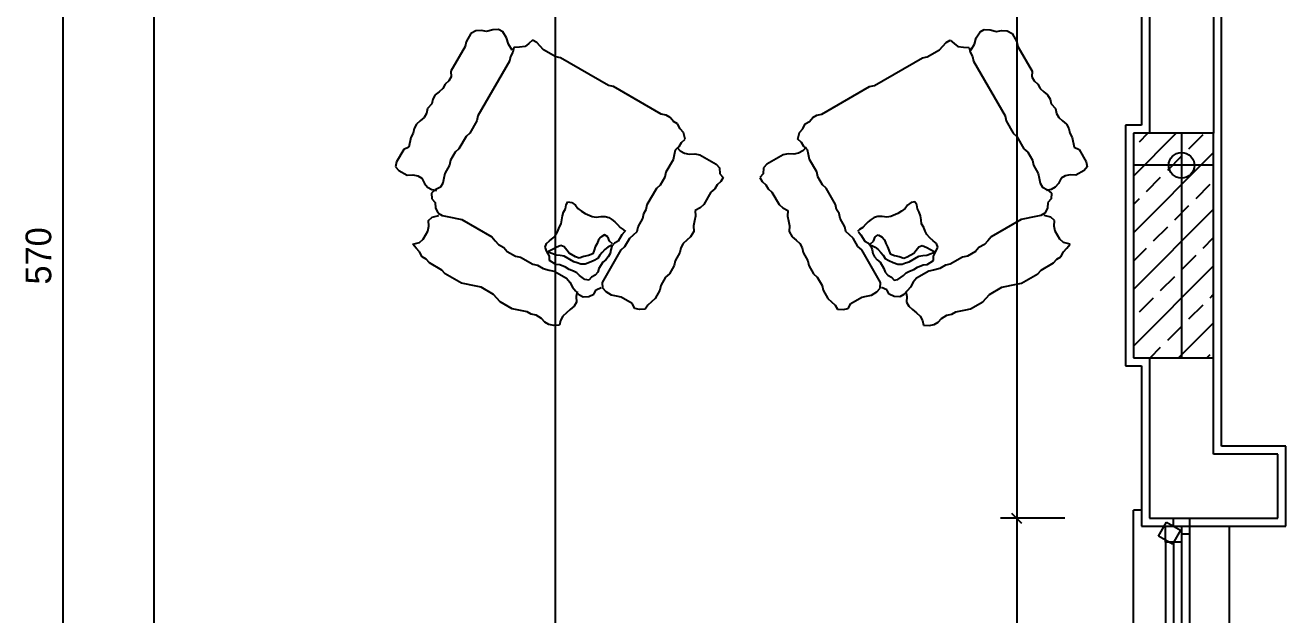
# Model space of a CAD drawing. Extents: x 182769.15 to 182771.38, y 101811.72 to 101812.21.
# Drawn here: x 182769.3536 to 182769.4322, y 101811.9538 to 101811.9906 of the extents above; entities that cross this region are included whole.
import ezdxf

# ---------------------------------------------------------------- set-up
doc = ezdxf.new("R2010")
doc.units = 0
doc.header["$MEASUREMENT"] = 0
doc.linetypes.add('DASHDOTX2', pattern=[50.8, 25.4, -12.7, 0, -12.7])
doc.linetypes.add('DUZ', pattern=[500, 500])
doc.layers.get('0').update_dxf_attribs({"color": 1, "linetype": 'DUZ'})
for name, color, linetype in [('aks merkezleri', 1, 'Continuous'), ('DENIZLIK', 25, 'Continuous'), ('DUVAR', 7, 'Continuous'), ('iç yatay', 3, 'Continuous'), ('kesit çizgisi', 7, 'DASHDOTX2'), ('KOLON', 3, 'Continuous'), ('PENCERE', 3, 'Continuous'), ('SIVA', 1, 'Continuous'), ('TARAMA', 15, 'Continuous'), ('tefriş', 21, 'Continuous')]:
    doc.layers.add(name, color=color, linetype=linetype)
doc.styles.add('İÇ ÖLÇÜ', font='stylu.ttf', dxfattribs={"height": 8})

msp = doc.modelspace()

# ---------------------------------------------------------------- linework, layer by layer
at = {"color": 0, "linetype": 'ByBlock'}
for p, q in [((182769.415739, 101811.959524), (182769.415139, 101811.960124)), ((182769.415139, 101811.960124), (182769.415739, 101811.959524))]:
    msp.add_line(p, q, dxfattribs=at)
at = {"layer": 'aks merkezleri'}
for p, q in [((182769.425718, 101811.983824), (182769.425718, 101811.969824)), ((182769.427718, 101811.981824), (182769.422718, 101811.981824))]:
    msp.add_line(p, q, dxfattribs=at)
msp.add_circle((182769.425718, 101811.981824), 0.0008, dxfattribs=at)
at = {"layer": 'DENIZLIK'}
for p, q in [((182769.422718, 101811.927324), (182769.422718, 101811.960324)), ((182769.423218, 101811.960324), (182769.422718, 101811.960324)), ((182769.428718, 101811.928324), (182769.428718, 101811.959324))]:
    msp.add_line(p, q, dxfattribs=at)
at = {"layer": 'DUVAR', "ltscale": 50}
for p, q in [((182769.427718, 101812.035824), (182769.427718, 101811.983824)), ((182769.423718, 101812.031824), (182769.423718, 101811.983824)), ((182769.423718, 101811.969824), (182769.423718, 101811.959824)), ((182769.427718, 101811.963824), (182769.427718, 101811.969824)), ((182769.431718, 101811.963824), (182769.427718, 101811.963824)), ((182769.431718, 101811.959824), (182769.431718, 101811.963824)), ((182769.427718, 101811.959824), (182769.431718, 101811.959824))]:
    msp.add_line(p, q, dxfattribs=at)
at = {"layer": 'DUVAR'}
msp.add_line((182769.423718, 101811.959824), (182769.427718, 101811.959824), dxfattribs=at)
at = {"layer": 'iç yatay'}
for p, q in [((182769.355963, 101812.034224), (182769.355963, 101811.919424)), ((182769.386672, 101812.034224), (182769.386672, 101811.857442)), ((182769.415439, 101812.032224), (182769.415439, 101811.959424)), ((182769.415439, 101811.960224), (182769.415439, 101811.927412)), ((182769.418439, 101811.959824), (182769.414439, 101811.959824)), ((182769.418439, 101811.959824), (182769.414439, 101811.959824))]:
    msp.add_line(p, q, dxfattribs=at)
at = {"layer": 'kesit çizgisi'}
msp.add_line((182769.36163, 101812.157269), (182769.36163, 101811.828159), dxfattribs=at)
at = {"layer": 'KOLON'}
for p, q in [((182769.427718, 101811.983824), (182769.422718, 101811.983824)), ((182769.422718, 101811.983824), (182769.422718, 101811.969824)), ((182769.427718, 101811.969824), (182769.427718, 101811.983824)), ((182769.422718, 101811.969824), (182769.427718, 101811.969824))]:
    msp.add_line(p, q, dxfattribs=at)
at = {"layer": 'PENCERE'}
for p, q in [((182769.424285, 101811.958708), (182769.424785, 101811.959574)), ((182769.424718, 101811.958324), (182769.424718, 101811.959324)), ((182769.424718, 101811.959324), (182769.425718, 101811.959324)), ((182769.424785, 101811.959574), (182769.425651, 101811.959074)), ((182769.425651, 101811.959074), (182769.425151, 101811.958208)), ((182769.425218, 101811.959324), (182769.425218, 101811.959824)), ((182769.425218, 101811.959824), (182769.426218, 101811.959824)), ((182769.425718, 101811.959324), (182769.425718, 101811.958324)), ((182769.426218, 101811.959824), (182769.426218, 101811.958824)), ((182769.425151, 101811.958208), (182769.424285, 101811.958708)), ((182769.425718, 101811.958324), (182769.424718, 101811.958324)), ((182769.425218, 101811.958324), (182769.425218, 101811.949324)), ((182769.426218, 101811.958824), (182769.425718, 101811.958824))]:
    msp.add_line(p, q, dxfattribs=at)
at = {"layer": 'PENCERE', "color": 1}
for p, q in [((182769.424718, 101811.958324), (182769.424718, 101811.949324)), ((182769.425718, 101811.958324), (182769.425718, 101811.949324))]:
    msp.add_line(p, q, dxfattribs=at)
at = {"layer": 'PENCERE', "color": 8}
msp.add_line((182769.426218, 101811.958824), (182769.426218, 101811.948824), dxfattribs=at)
at = {"layer": 'SIVA'}
for p, q in [((182769.428218, 101811.964324), (182769.428218, 101812.036324)), ((182769.423218, 101812.031324), (182769.423218, 101811.984324)), ((182769.423218, 101811.984324), (182769.422218, 101811.984324)), ((182769.422218, 101811.984324), (182769.422218, 101811.969324)), ((182769.422218, 101811.969324), (182769.423218, 101811.969324)), ((182769.423218, 101811.969324), (182769.423218, 101811.959324)), ((182769.432218, 101811.964324), (182769.428218, 101811.964324)), ((182769.432218, 101811.959324), (182769.432218, 101811.964324)), ((182769.423218, 101811.959324), (182769.432218, 101811.959324))]:
    msp.add_line(p, q, dxfattribs=at)
at = {"layer": 'TARAMA'}
for p, q in [((182769.422718, 101811.981155), (182769.425386, 101811.983824)), ((182769.423088, 101811.983294), (182769.423618, 101811.983824)), ((182769.426182, 101811.982852), (182769.427065, 101811.983735)), ((182769.422718, 101811.97762), (182769.427718, 101811.98262)), ((182769.424856, 101811.981526), (182769.42574, 101811.98241)), ((182769.42353, 101811.9802), (182769.424414, 101811.981084)), ((182769.426623, 101811.979758), (182769.427507, 101811.980642)), ((182769.422718, 101811.979388), (182769.423088, 101811.979758)), ((182769.422718, 101811.974084), (182769.427718, 101811.979084)), ((182769.425298, 101811.978432), (182769.426182, 101811.979316)), ((182769.423972, 101811.977106), (182769.424856, 101811.97799)), ((182769.427065, 101811.976664), (182769.427718, 101811.977317)), ((182769.422718, 101811.975852), (182769.42353, 101811.976664)), ((182769.42574, 101811.975339), (182769.426623, 101811.976222)), ((182769.422718, 101811.970549), (182769.427718, 101811.975549)), ((182769.424414, 101811.974013), (182769.425298, 101811.974897)), ((182769.423088, 101811.972687), (182769.423972, 101811.973571)), ((182769.427507, 101811.973571), (182769.427718, 101811.973781)), ((182769.426182, 101811.972245), (182769.427065, 101811.973129)), ((182769.424856, 101811.970919), (182769.42574, 101811.971803)), ((182769.425528, 101811.969824), (182769.427718, 101811.972013)), ((182769.42376, 101811.969824), (182769.424414, 101811.970477)), ((182769.427296, 101811.969824), (182769.427507, 101811.970035))]:
    msp.add_line(p, q, dxfattribs=at)
at = {"layer": 'tefriş'}
for p, q in [((182769.381401, 101811.990043), (182769.381106, 101811.989532)), ((182769.381719, 101811.990201), (182769.381401, 101811.990043)), ((182769.382073, 101811.990223), (182769.381719, 101811.990201)), ((182769.382378, 101811.990161), (182769.382073, 101811.990223)), ((182769.382782, 101811.990269), (182769.382378, 101811.990161)), ((182769.383136, 101811.990292), (182769.382782, 101811.990269)), ((182769.383392, 101811.990144), (182769.383136, 101811.990292)), ((182769.383634, 101811.989776), (182769.383392, 101811.990144)), ((182769.383743, 101811.989373), (182769.383634, 101811.989776)), ((182769.412814, 101811.989373), (182769.412922, 101811.989776)), ((182769.412922, 101811.989776), (182769.413165, 101811.990144)), ((182769.413165, 101811.990144), (182769.413421, 101811.990292)), ((182769.413421, 101811.990292), (182769.413775, 101811.990269)), ((182769.413775, 101811.990269), (182769.414178, 101811.990161)), ((182769.414178, 101811.990161), (182769.414483, 101811.990223)), ((182769.414483, 101811.990223), (182769.414837, 101811.990201)), ((182769.414837, 101811.990201), (182769.415155, 101811.990043)), ((182769.415155, 101811.990043), (182769.415451, 101811.989532)), ((182769.381044, 101811.989227), (182769.380158, 101811.987694)), ((182769.381106, 101811.989532), (182769.381044, 101811.989227)), ((182769.383985, 101811.989006), (182769.383743, 101811.989373)), ((182769.384084, 101811.989176), (182769.384021, 101811.988871)), ((182769.384438, 101811.989199), (182769.384084, 101811.989176)), ((182769.384792, 101811.989222), (182769.384438, 101811.989199)), ((182769.385025, 101811.989428), (182769.384792, 101811.989222)), ((182769.385258, 101811.989635), (182769.385025, 101811.989428)), ((182769.385514, 101811.989487), (182769.385258, 101811.989635)), ((182769.38572, 101811.989254), (182769.385514, 101811.989487)), ((182769.385927, 101811.989021), (182769.38572, 101811.989254)), ((182769.386694, 101811.988578), (182769.385927, 101811.989021)), ((182769.409862, 101811.988578), (182769.41063, 101811.989021)), ((182769.41063, 101811.989021), (182769.410836, 101811.989254)), ((182769.410836, 101811.989254), (182769.411043, 101811.989487)), ((182769.411043, 101811.989487), (182769.411299, 101811.989635)), ((182769.411299, 101811.989635), (182769.411532, 101811.989428)), ((182769.411532, 101811.989428), (182769.411764, 101811.989222)), ((182769.411764, 101811.989222), (182769.412119, 101811.989199)), ((182769.412119, 101811.989199), (182769.412473, 101811.989176)), ((182769.412473, 101811.989176), (182769.412535, 101811.988871)), ((182769.412571, 101811.989006), (182769.412814, 101811.989373)), ((182769.415451, 101811.989532), (182769.415513, 101811.989227)), ((182769.415513, 101811.989227), (182769.416398, 101811.987694)), ((182769.383811, 101811.988311), (182769.381844, 101811.984903)), ((182769.383874, 101811.988616), (182769.383811, 101811.988311)), ((182769.384021, 101811.988871), (182769.383874, 101811.988616)), ((182769.386999, 101811.988516), (182769.386694, 101811.988578)), ((182769.389984, 101811.986793), (182769.386999, 101811.988516)), ((182769.406573, 101811.986793), (182769.409557, 101811.988516)), ((182769.409557, 101811.988516), (182769.409862, 101811.988578)), ((182769.412535, 101811.988871), (182769.412683, 101811.988616)), ((182769.412683, 101811.988616), (182769.412745, 101811.988311)), ((182769.412745, 101811.988311), (182769.414713, 101811.984903)), ((182769.380158, 101811.987694), (182769.380181, 101811.987339)), ((182769.416398, 101811.987694), (182769.416375, 101811.987339)), ((182769.379653, 101811.986622), (182769.37942, 101811.986415)), ((182769.379801, 101811.986877), (182769.379653, 101811.986622)), ((182769.380033, 101811.987084), (182769.379801, 101811.986877)), ((182769.380181, 101811.987339), (182769.380033, 101811.987084)), ((182769.390289, 101811.98673), (182769.389984, 101811.986793)), ((182769.393273, 101811.985007), (182769.390289, 101811.98673)), ((182769.403284, 101811.985007), (182769.406268, 101811.98673)), ((182769.406268, 101811.98673), (182769.406573, 101811.986793)), ((182769.416375, 101811.987339), (182769.416523, 101811.987084)), ((182769.416523, 101811.987084), (182769.416756, 101811.986877)), ((182769.416756, 101811.986877), (182769.416904, 101811.986622)), ((182769.416904, 101811.986622), (182769.417136, 101811.986415)), ((182769.37904, 101811.985953), (182769.378977, 101811.985649)), ((182769.379187, 101811.986209), (182769.37904, 101811.985953)), ((182769.37942, 101811.986415), (182769.379187, 101811.986209)), ((182769.417136, 101811.986415), (182769.417369, 101811.986209)), ((182769.417369, 101811.986209), (182769.417517, 101811.985953)), ((182769.417517, 101811.985953), (182769.417579, 101811.985649)), ((182769.378633, 101811.985052), (182769.378485, 101811.984796)), ((182769.378695, 101811.985357), (182769.378633, 101811.985052)), ((182769.378977, 101811.985649), (182769.378695, 101811.985357)), ((182769.393578, 101811.984945), (182769.393273, 101811.985007)), ((182769.402979, 101811.984945), (182769.403284, 101811.985007)), ((182769.417579, 101811.985649), (182769.417861, 101811.985357)), ((182769.417861, 101811.985357), (182769.417924, 101811.985052)), ((182769.417924, 101811.985052), (182769.418071, 101811.984796)), ((182769.37802, 101811.984384), (182769.377872, 101811.984128)), ((182769.378253, 101811.98459), (182769.37802, 101811.984384)), ((182769.378485, 101811.984796), (182769.378253, 101811.98459)), ((182769.381781, 101811.984598), (182769.381339, 101811.983831)), ((182769.381844, 101811.984903), (182769.381781, 101811.984598)), ((182769.393834, 101811.984797), (182769.393578, 101811.984945)), ((182769.39404, 101811.984564), (182769.393834, 101811.984797)), ((182769.394296, 101811.984416), (182769.39404, 101811.984564)), ((182769.394453, 101811.984098), (182769.394296, 101811.984416)), ((182769.402103, 101811.984098), (182769.40226, 101811.984416)), ((182769.40226, 101811.984416), (182769.402516, 101811.984564)), ((182769.402516, 101811.984564), (182769.402723, 101811.984797)), ((182769.402723, 101811.984797), (182769.402979, 101811.984945)), ((182769.414713, 101811.984903), (182769.414775, 101811.984598)), ((182769.414775, 101811.984598), (182769.415218, 101811.983831)), ((182769.418071, 101811.984796), (182769.418304, 101811.98459)), ((182769.418304, 101811.98459), (182769.418537, 101811.984384)), ((182769.418537, 101811.984384), (182769.418684, 101811.984128)), ((182769.377662, 101811.983568), (182769.377538, 101811.982958)), ((182769.37781, 101811.983823), (182769.377662, 101811.983568)), ((182769.377872, 101811.984128), (182769.37781, 101811.983823)), ((182769.381106, 101811.983624), (182769.380663, 101811.982858)), ((182769.381339, 101811.983831), (182769.381106, 101811.983624)), ((182769.39466, 101811.983865), (182769.394453, 101811.984098)), ((182769.394535, 101811.983256), (182769.394768, 101811.983462)), ((182769.394768, 101811.983462), (182769.39466, 101811.983865)), ((182769.401788, 101811.983462), (182769.401896, 101811.983865)), ((182769.402021, 101811.983256), (182769.401788, 101811.983462)), ((182769.401896, 101811.983865), (182769.402103, 101811.984098)), ((182769.415218, 101811.983831), (182769.415451, 101811.983624)), ((182769.415451, 101811.983624), (182769.415894, 101811.982858)), ((182769.418684, 101811.984128), (182769.418747, 101811.983823)), ((182769.418747, 101811.983823), (182769.418894, 101811.983568)), ((182769.418894, 101811.983568), (182769.419019, 101811.982958)), ((182769.377219, 101811.982801), (182769.376777, 101811.982034)), ((182769.377538, 101811.982958), (182769.377219, 101811.982801)), ((182769.38043, 101811.982651), (182769.380135, 101811.98214)), ((182769.380663, 101811.982858), (182769.38043, 101811.982651)), ((182769.394093, 101811.982489), (182769.394155, 101811.982794)), ((182769.394155, 101811.982794), (182769.394388, 101811.983)), ((182769.394253, 101811.982964), (182769.39446, 101811.982731)), ((182769.394388, 101811.983), (182769.394535, 101811.983256)), ((182769.39446, 101811.982731), (182769.394716, 101811.982583)), ((182769.402097, 101811.982731), (182769.401841, 101811.982583)), ((182769.402169, 101811.983), (182769.402021, 101811.983256)), ((182769.402303, 101811.982964), (182769.402097, 101811.982731)), ((182769.402402, 101811.982794), (182769.402169, 101811.983)), ((182769.402464, 101811.982489), (182769.402402, 101811.982794)), ((182769.415894, 101811.982858), (182769.416126, 101811.982651)), ((182769.416126, 101811.982651), (182769.416422, 101811.98214)), ((182769.419019, 101811.982958), (182769.419337, 101811.982801)), ((182769.419337, 101811.982801), (182769.41978, 101811.982034)), ((182769.376777, 101811.982034), (182769.376714, 101811.981729)), ((182769.380135, 101811.98214), (182769.380073, 101811.981835)), ((182769.393588, 101811.981417), (182769.39403, 101811.982184)), ((182769.39403, 101811.982184), (182769.394093, 101811.982489)), ((182769.394716, 101811.982583), (182769.395021, 101811.982521)), ((182769.395021, 101811.982521), (182769.395375, 101811.982544)), ((182769.395375, 101811.982544), (182769.39568, 101811.982481)), ((182769.39568, 101811.982481), (182769.396703, 101811.98189)), ((182769.396703, 101811.98189), (182769.39691, 101811.981658)), ((182769.399853, 101811.98189), (182769.399647, 101811.981658)), ((182769.400877, 101811.982481), (182769.399853, 101811.98189)), ((182769.401182, 101811.982544), (182769.400877, 101811.982481)), ((182769.401536, 101811.982521), (182769.401182, 101811.982544)), ((182769.401841, 101811.982583), (182769.401536, 101811.982521)), ((182769.402526, 101811.982184), (182769.402464, 101811.982489)), ((182769.402969, 101811.981417), (182769.402526, 101811.982184)), ((182769.416422, 101811.98214), (182769.416484, 101811.981835)), ((182769.41978, 101811.982034), (182769.419842, 101811.981729)), ((182769.376714, 101811.981729), (182769.376921, 101811.981496)), ((182769.376921, 101811.981496), (182769.377433, 101811.981201)), ((182769.377433, 101811.981201), (182769.377787, 101811.981223)), ((182769.377787, 101811.981223), (182769.378092, 101811.981161)), ((182769.378092, 101811.981161), (182769.378348, 101811.981013)), ((182769.379777, 101811.981324), (182769.379715, 101811.981019)), ((182769.380073, 101811.981835), (182769.379777, 101811.981324)), ((182769.39323, 101811.980601), (182769.393525, 101811.981112)), ((182769.393525, 101811.981112), (182769.393588, 101811.981417)), ((182769.39691, 101811.981658), (182769.396933, 101811.981303)), ((182769.396933, 101811.981303), (182769.397139, 101811.981071)), ((182769.397139, 101811.981071), (182769.396992, 101811.980815)), ((182769.399624, 101811.981303), (182769.399417, 101811.981071)), ((182769.399417, 101811.981071), (182769.399565, 101811.980815)), ((182769.399647, 101811.981658), (182769.399624, 101811.981303)), ((182769.403031, 101811.981112), (182769.402969, 101811.981417)), ((182769.403326, 101811.980601), (182769.403031, 101811.981112)), ((182769.416484, 101811.981835), (182769.416779, 101811.981324)), ((182769.416779, 101811.981324), (182769.416841, 101811.981019)), ((182769.418465, 101811.981161), (182769.418209, 101811.981013)), ((182769.41877, 101811.981223), (182769.418465, 101811.981161)), ((182769.419124, 101811.981201), (182769.41877, 101811.981223)), ((182769.419636, 101811.981496), (182769.419124, 101811.981201)), ((182769.419842, 101811.981729), (182769.419636, 101811.981496)), ((182769.378348, 101811.981013), (182769.378505, 101811.980695)), ((182769.378505, 101811.980695), (182769.378712, 101811.980462)), ((182769.378712, 101811.980462), (182769.378967, 101811.980314)), ((182769.379187, 101811.980301), (182769.378954, 101811.980095)), ((182769.378967, 101811.980314), (182769.379272, 101811.980252)), ((182769.379505, 101811.980458), (182769.379187, 101811.980301)), ((182769.379653, 101811.980714), (182769.379505, 101811.980458)), ((182769.379715, 101811.981019), (182769.379653, 101811.980714)), ((182769.392407, 101811.979372), (182769.392997, 101811.980394)), ((182769.392997, 101811.980394), (182769.39323, 101811.980601)), ((182769.396611, 101811.980353), (182769.396378, 101811.980146)), ((182769.396759, 101811.980609), (182769.396611, 101811.980353)), ((182769.396992, 101811.980815), (182769.396759, 101811.980609)), ((182769.399565, 101811.980815), (182769.399798, 101811.980609)), ((182769.399798, 101811.980609), (182769.399945, 101811.980353)), ((182769.399945, 101811.980353), (182769.400178, 101811.980146)), ((182769.403559, 101811.980394), (182769.403326, 101811.980601)), ((182769.40415, 101811.979372), (182769.403559, 101811.980394)), ((182769.416841, 101811.981019), (182769.416904, 101811.980714)), ((182769.416904, 101811.980714), (182769.417051, 101811.980458)), ((182769.417051, 101811.980458), (182769.417369, 101811.980301)), ((182769.417589, 101811.980314), (182769.417284, 101811.980252)), ((182769.417369, 101811.980301), (182769.417602, 101811.980095)), ((182769.417845, 101811.980462), (182769.417589, 101811.980314)), ((182769.418052, 101811.980695), (182769.417845, 101811.980462)), ((182769.418209, 101811.981013), (182769.418052, 101811.980695)), ((182769.378954, 101811.980095), (182769.378977, 101811.979741)), ((182769.378977, 101811.979741), (182769.379184, 101811.979508)), ((182769.379184, 101811.979508), (182769.379207, 101811.979154)), ((182769.396378, 101811.980146), (182769.395936, 101811.97938)), ((182769.400178, 101811.980146), (182769.400621, 101811.97938)), ((182769.417373, 101811.979508), (182769.41735, 101811.979154)), ((182769.417579, 101811.979741), (182769.417373, 101811.979508)), ((182769.417602, 101811.980095), (182769.417579, 101811.979741)), ((182769.379207, 101811.979154), (182769.379364, 101811.978836)), ((182769.379364, 101811.978836), (182769.37962, 101811.978688)), ((182769.392135, 101811.978507), (182769.392197, 101811.978811)), ((182769.392197, 101811.978811), (182769.392345, 101811.979067)), ((182769.392345, 101811.979067), (182769.392407, 101811.979372)), ((182769.395703, 101811.979173), (182769.395385, 101811.979016)), ((182769.395385, 101811.979016), (182769.395408, 101811.978662)), ((182769.395936, 101811.97938), (182769.395703, 101811.979173)), ((182769.400621, 101811.97938), (182769.400854, 101811.979173)), ((182769.400854, 101811.979173), (182769.401172, 101811.979016)), ((182769.401172, 101811.979016), (182769.401149, 101811.978662)), ((182769.404212, 101811.979067), (182769.40415, 101811.979372)), ((182769.40436, 101811.978811), (182769.404212, 101811.979067)), ((182769.404422, 101811.978507), (182769.40436, 101811.978811)), ((182769.417192, 101811.978836), (182769.416937, 101811.978688)), ((182769.41735, 101811.979154), (182769.417192, 101811.978836)), ((182769.378725, 101811.977728), (182769.378787, 101811.978033)), ((182769.378764, 101811.978387), (182769.378997, 101811.978593)), ((182769.378787, 101811.978033), (182769.378764, 101811.978387)), ((182769.378997, 101811.978593), (182769.3794, 101811.978701)), ((182769.37962, 101811.978688), (182769.379925, 101811.978626)), ((182769.379925, 101811.978626), (182769.38023, 101811.978563)), ((182769.38023, 101811.978563), (182769.380535, 101811.978501)), ((182769.380535, 101811.978501), (182769.38084, 101811.978438)), ((182769.38084, 101811.978438), (182769.382716, 101811.977355)), ((182769.391777, 101811.97769), (182769.391839, 101811.977995)), ((182769.391839, 101811.977995), (182769.392135, 101811.978507)), ((182769.395345, 101811.978357), (182769.395283, 101811.978052)), ((182769.395283, 101811.978052), (182769.395306, 101811.977698)), ((182769.395408, 101811.978662), (182769.395345, 101811.978357)), ((182769.401149, 101811.978662), (182769.401211, 101811.978357)), ((182769.401211, 101811.978357), (182769.401274, 101811.978052)), ((182769.401274, 101811.978052), (182769.401251, 101811.977698)), ((182769.404717, 101811.977995), (182769.404422, 101811.978507)), ((182769.404779, 101811.97769), (182769.404717, 101811.977995)), ((182769.415717, 101811.978438), (182769.413841, 101811.977355)), ((182769.416022, 101811.978501), (182769.415717, 101811.978438)), ((182769.416327, 101811.978563), (182769.416022, 101811.978501)), ((182769.416632, 101811.978626), (182769.416327, 101811.978563)), ((182769.416937, 101811.978688), (182769.416632, 101811.978626)), ((182769.41756, 101811.978593), (182769.417156, 101811.978701)), ((182769.417793, 101811.978387), (182769.41756, 101811.978593)), ((182769.41777, 101811.978033), (182769.417793, 101811.978387)), ((182769.417832, 101811.977728), (182769.41777, 101811.978033)), ((182769.378197, 101811.97701), (182769.378429, 101811.977217)), ((182769.378429, 101811.977217), (182769.378725, 101811.977728)), ((182769.382716, 101811.977355), (182769.382922, 101811.977122)), ((182769.391016, 101811.976766), (182769.391311, 101811.977278)), ((182769.391311, 101811.977278), (182769.391544, 101811.977484)), ((182769.391544, 101811.977484), (182769.391777, 101811.97769)), ((182769.394876, 101811.977151), (182769.394643, 101811.976945)), ((182769.395109, 101811.977357), (182769.394876, 101811.977151)), ((182769.395306, 101811.977698), (182769.395109, 101811.977357)), ((182769.401251, 101811.977698), (182769.401447, 101811.977357)), ((182769.401447, 101811.977357), (182769.40168, 101811.977151)), ((182769.40168, 101811.977151), (182769.401913, 101811.976945)), ((182769.405012, 101811.977484), (182769.404779, 101811.97769)), ((182769.405245, 101811.977278), (182769.405012, 101811.977484)), ((182769.40554, 101811.976766), (182769.405245, 101811.977278)), ((182769.413841, 101811.977355), (182769.413634, 101811.977122)), ((182769.418127, 101811.977217), (182769.417832, 101811.977728)), ((182769.41836, 101811.97701), (182769.418127, 101811.977217)), ((182769.377793, 101811.976902), (182769.378197, 101811.97701)), ((182769.378, 101811.976669), (182769.377793, 101811.976902)), ((182769.378206, 101811.976437), (182769.378, 101811.976669)), ((182769.378364, 101811.976118), (182769.378206, 101811.976437)), ((182769.382922, 101811.977122), (182769.383129, 101811.976889)), ((182769.383129, 101811.976889), (182769.38347, 101811.976692)), ((182769.38347, 101811.976692), (182769.383677, 101811.976459)), ((182769.383677, 101811.976459), (182769.384188, 101811.976164)), ((182769.389603, 101811.974515), (182769.390783, 101811.97656)), ((182769.390783, 101811.97656), (182769.391016, 101811.976766)), ((182769.394434, 101811.976384), (182769.394138, 101811.975873)), ((182769.394496, 101811.976689), (182769.394434, 101811.976384)), ((182769.394643, 101811.976945), (182769.394496, 101811.976689)), ((182769.401913, 101811.976945), (182769.402061, 101811.976689)), ((182769.402061, 101811.976689), (182769.402123, 101811.976384)), ((182769.402123, 101811.976384), (182769.402418, 101811.975873)), ((182769.405773, 101811.97656), (182769.40554, 101811.976766)), ((182769.406954, 101811.974515), (182769.405773, 101811.97656)), ((182769.41288, 101811.976459), (182769.412368, 101811.976164)), ((182769.413086, 101811.976692), (182769.41288, 101811.976459)), ((182769.413428, 101811.976889), (182769.413086, 101811.976692)), ((182769.413634, 101811.977122), (182769.413428, 101811.976889)), ((182769.418193, 101811.976118), (182769.41835, 101811.976437)), ((182769.41835, 101811.976437), (182769.418557, 101811.976669)), ((182769.418763, 101811.976902), (182769.41836, 101811.97701)), ((182769.418557, 101811.976669), (182769.418763, 101811.976902)), ((182769.37862, 101811.975971), (182769.378364, 101811.976118)), ((182769.378826, 101811.975738), (182769.37862, 101811.975971)), ((182769.379594, 101811.975295), (182769.378826, 101811.975738)), ((182769.384188, 101811.976164), (182769.384493, 101811.976102)), ((182769.384493, 101811.976102), (182769.385261, 101811.975659)), ((182769.385261, 101811.975659), (182769.385566, 101811.975596)), ((182769.385566, 101811.975596), (182769.385907, 101811.975399)), ((182769.394076, 101811.975568), (182769.393781, 101811.975057)), ((182769.394138, 101811.975873), (182769.394076, 101811.975568)), ((182769.402418, 101811.975873), (182769.40248, 101811.975568)), ((182769.40248, 101811.975568), (182769.402776, 101811.975057)), ((182769.410991, 101811.975596), (182769.41065, 101811.975399)), ((182769.411296, 101811.975659), (182769.410991, 101811.975596)), ((182769.412063, 101811.976102), (182769.411296, 101811.975659)), ((182769.412368, 101811.976164), (182769.412063, 101811.976102)), ((182769.416963, 101811.975295), (182769.41773, 101811.975738)), ((182769.41773, 101811.975738), (182769.417937, 101811.975971)), ((182769.417937, 101811.975971), (182769.418193, 101811.976118)), ((182769.3798, 101811.975062), (182769.379594, 101811.975295)), ((182769.380823, 101811.974471), (182769.3798, 101811.975062)), ((182769.385907, 101811.975399), (182769.386297, 101811.975287)), ((182769.386297, 101811.975287), (182769.386602, 101811.975225)), ((182769.386602, 101811.975225), (182769.387369, 101811.974782)), ((182769.387369, 101811.974782), (182769.387576, 101811.974549)), ((182769.393548, 101811.97485), (182769.393253, 101811.974339)), ((182769.393781, 101811.975057), (182769.393548, 101811.97485)), ((182769.402776, 101811.975057), (182769.403008, 101811.97485)), ((182769.403008, 101811.97485), (182769.403304, 101811.974339)), ((182769.409187, 101811.974782), (182769.408981, 101811.974549)), ((182769.409955, 101811.975225), (182769.409187, 101811.974782)), ((182769.41026, 101811.975287), (182769.409955, 101811.975225)), ((182769.41065, 101811.975399), (182769.41026, 101811.975287)), ((182769.415733, 101811.974471), (182769.416756, 101811.975062)), ((182769.416756, 101811.975062), (182769.416963, 101811.975295)), ((182769.381128, 101811.974409), (182769.380823, 101811.974471)), ((182769.381433, 101811.974346), (182769.381128, 101811.974409)), ((182769.381738, 101811.974284), (182769.381433, 101811.974346)), ((182769.382043, 101811.974221), (182769.381738, 101811.974284)), ((182769.382811, 101811.973778), (182769.382043, 101811.974221)), ((182769.387576, 101811.974549), (182769.387733, 101811.974231)), ((182769.387733, 101811.974231), (182769.38794, 101811.973998)), ((182769.38794, 101811.973998), (182769.388147, 101811.973765)), ((182769.389075, 101811.973797), (182769.389222, 101811.974053)), ((182769.389222, 101811.974053), (182769.38954, 101811.97421)), ((182769.389626, 101811.974161), (182769.389603, 101811.974515)), ((182769.389832, 101811.973928), (182769.389626, 101811.974161)), ((182769.393191, 101811.974034), (182769.392895, 101811.973523)), ((182769.393253, 101811.974339), (182769.393191, 101811.974034)), ((182769.403304, 101811.974339), (182769.403366, 101811.974034)), ((182769.403366, 101811.974034), (182769.403661, 101811.973523)), ((182769.406724, 101811.973928), (182769.406931, 101811.974161)), ((182769.406931, 101811.974161), (182769.406954, 101811.974515)), ((182769.407334, 101811.974053), (182769.407016, 101811.97421)), ((182769.407482, 101811.973797), (182769.407334, 101811.974053)), ((182769.408617, 101811.973998), (182769.40841, 101811.973765)), ((182769.408823, 101811.974231), (182769.408617, 101811.973998)), ((182769.408981, 101811.974549), (182769.408823, 101811.974231)), ((182769.413746, 101811.973778), (182769.414513, 101811.974221)), ((182769.414513, 101811.974221), (182769.414818, 101811.974284)), ((182769.414818, 101811.974284), (182769.415123, 101811.974346)), ((182769.415123, 101811.974346), (182769.415428, 101811.974409)), ((182769.415428, 101811.974409), (182769.415733, 101811.974471)), ((182769.383017, 101811.973545), (182769.382811, 101811.973778)), ((182769.383224, 101811.973312), (182769.383017, 101811.973545)), ((182769.383991, 101811.972869), (182769.383224, 101811.973312)), ((182769.387986, 101811.97329), (182769.387838, 101811.973034)), ((182769.388025, 101811.973949), (182769.387963, 101811.973644)), ((182769.387963, 101811.973644), (182769.387986, 101811.97329)), ((182769.388147, 101811.973765), (182769.388402, 101811.973617)), ((182769.388402, 101811.973617), (182769.388757, 101811.97364)), ((182769.388757, 101811.97364), (182769.389075, 101811.973797)), ((182769.390173, 101811.973731), (182769.389832, 101811.973928)), ((182769.390478, 101811.973669), (182769.390173, 101811.973731)), ((182769.390783, 101811.973606), (182769.390478, 101811.973669)), ((182769.391465, 101811.973212), (182769.390783, 101811.973606)), ((182769.391623, 101811.972894), (182769.391465, 101811.973212)), ((182769.392895, 101811.973523), (182769.39243, 101811.97311)), ((182769.403661, 101811.973523), (182769.404127, 101811.97311)), ((182769.404934, 101811.972894), (182769.405091, 101811.973212)), ((182769.405091, 101811.973212), (182769.405773, 101811.973606)), ((182769.405773, 101811.973606), (182769.406078, 101811.973669)), ((182769.406078, 101811.973669), (182769.406383, 101811.973731)), ((182769.406383, 101811.973731), (182769.406724, 101811.973928)), ((182769.4078, 101811.97364), (182769.407482, 101811.973797)), ((182769.408154, 101811.973617), (182769.4078, 101811.97364)), ((182769.40841, 101811.973765), (182769.408154, 101811.973617)), ((182769.408531, 101811.973949), (182769.408594, 101811.973644)), ((182769.408594, 101811.973644), (182769.408571, 101811.97329)), ((182769.408571, 101811.97329), (182769.408718, 101811.973034)), ((182769.412565, 101811.972869), (182769.413333, 101811.973312)), ((182769.413333, 101811.973312), (182769.413539, 101811.973545)), ((182769.413539, 101811.973545), (182769.413746, 101811.973778)), ((182769.384296, 101811.972807), (182769.383991, 101811.972869)), ((182769.384601, 101811.972744), (182769.384296, 101811.972807)), ((182769.384906, 101811.972682), (182769.384601, 101811.972744)), ((182769.385162, 101811.972534), (182769.384906, 101811.972682)), ((182769.385467, 101811.972472), (182769.385162, 101811.972534)), ((182769.385808, 101811.972275), (182769.385467, 101811.972472)), ((182769.387373, 101811.972621), (182769.38714, 101811.972415)), ((182769.387605, 101811.972828), (182769.387373, 101811.972621)), ((182769.387838, 101811.973034), (182769.387605, 101811.972828)), ((182769.391928, 101811.972832), (182769.391623, 101811.972894)), ((182769.392282, 101811.972854), (182769.391928, 101811.972832)), ((182769.39243, 101811.97311), (182769.392282, 101811.972854)), ((182769.404127, 101811.97311), (182769.404274, 101811.972854)), ((182769.404274, 101811.972854), (182769.404629, 101811.972832)), ((182769.404629, 101811.972832), (182769.404934, 101811.972894)), ((182769.408718, 101811.973034), (182769.408951, 101811.972828)), ((182769.408951, 101811.972828), (182769.409184, 101811.972621)), ((182769.409184, 101811.972621), (182769.409417, 101811.972415)), ((182769.410748, 101811.972275), (182769.411089, 101811.972472)), ((182769.411089, 101811.972472), (182769.411394, 101811.972534)), ((182769.411394, 101811.972534), (182769.41165, 101811.972682)), ((182769.41165, 101811.972682), (182769.411955, 101811.972744)), ((182769.411955, 101811.972744), (182769.41226, 101811.972807)), ((182769.41226, 101811.972807), (182769.412565, 101811.972869)), ((182769.386015, 101811.972042), (182769.385808, 101811.972275)), ((182769.386271, 101811.971894), (182769.386015, 101811.972042)), ((182769.386576, 101811.971832), (182769.386271, 101811.971894)), ((182769.38693, 101811.971855), (182769.386576, 101811.971832)), ((182769.386992, 101811.972159), (182769.38693, 101811.971855)), ((182769.38714, 101811.972415), (182769.386992, 101811.972159)), ((182769.409417, 101811.972415), (182769.409564, 101811.972159)), ((182769.409564, 101811.972159), (182769.409627, 101811.971855)), ((182769.409627, 101811.971855), (182769.409981, 101811.971832)), ((182769.409981, 101811.971832), (182769.410286, 101811.971894)), ((182769.410286, 101811.971894), (182769.410542, 101811.972042)), ((182769.410542, 101811.972042), (182769.410748, 101811.972275))]:
    msp.add_line(p, q, dxfattribs=at)
at = {"layer": 'tefriş', "color": 8}
for p, q in [((182769.387343, 101811.979351), (182769.387459, 101811.979551)), ((182769.387459, 101811.979551), (182769.387706, 101811.979516)), ((182769.387706, 101811.979516), (182769.387924, 101811.979336)), ((182769.40885, 101811.979516), (182769.408632, 101811.979336)), ((182769.409097, 101811.979551), (182769.40885, 101811.979516)), ((182769.409213, 101811.979351), (182769.409097, 101811.979551)), ((182769.387116, 101811.978679), (182769.387192, 101811.978903)), ((182769.387192, 101811.978903), (182769.387308, 101811.979104)), ((182769.387308, 101811.979104), (182769.387343, 101811.979351)), ((182769.387924, 101811.979336), (182769.388079, 101811.97914)), ((182769.388079, 101811.97914), (182769.388297, 101811.978961)), ((182769.388297, 101811.978961), (182769.388538, 101811.978822)), ((182769.388538, 101811.978822), (182769.388963, 101811.97863)), ((182769.408019, 101811.978822), (182769.407594, 101811.97863)), ((182769.40826, 101811.978961), (182769.408019, 101811.978822)), ((182769.408478, 101811.97914), (182769.40826, 101811.978961)), ((182769.408632, 101811.979336), (182769.408478, 101811.97914)), ((182769.409249, 101811.979104), (182769.409213, 101811.979351)), ((182769.409365, 101811.978903), (182769.409249, 101811.979104)), ((182769.40944, 101811.978679), (182769.409365, 101811.978903)), ((182769.38683, 101811.97772), (182769.386906, 101811.977944)), ((182769.386906, 101811.977944), (182769.387045, 101811.978185)), ((182769.387045, 101811.978185), (182769.387081, 101811.978432)), ((182769.387081, 101811.978432), (182769.387116, 101811.978679)), ((182769.388963, 101811.97863), (182769.38921, 101811.978594)), ((182769.38921, 101811.978594), (182769.389504, 101811.978639)), ((182769.389504, 101811.978639), (182769.389774, 101811.978643)), ((182769.389774, 101811.978643), (182769.389998, 101811.978567)), ((182769.389998, 101811.978567), (182769.390199, 101811.978451)), ((182769.390199, 101811.978451), (182769.390377, 101811.978295)), ((182769.390377, 101811.978295), (182769.390554, 101811.978139)), ((182769.390554, 101811.978139), (182769.390709, 101811.977943)), ((182769.390709, 101811.977943), (182769.39091, 101811.977827)), ((182769.405848, 101811.977943), (182769.405647, 101811.977827)), ((182769.406002, 101811.978139), (182769.405848, 101811.977943)), ((182769.40618, 101811.978295), (182769.406002, 101811.978139)), ((182769.406358, 101811.978451), (182769.40618, 101811.978295)), ((182769.406558, 101811.978567), (182769.406358, 101811.978451)), ((182769.406782, 101811.978643), (182769.406558, 101811.978567)), ((182769.407053, 101811.978639), (182769.406782, 101811.978643)), ((182769.407346, 101811.978594), (182769.407053, 101811.978639)), ((182769.407594, 101811.97863), (182769.407346, 101811.978594)), ((182769.409476, 101811.978432), (182769.40944, 101811.978679)), ((182769.409511, 101811.978185), (182769.409476, 101811.978432)), ((182769.409651, 101811.977944), (182769.409511, 101811.978185)), ((182769.409726, 101811.97772), (182769.409651, 101811.977944)), ((182769.386316, 101811.977107), (182769.386535, 101811.977301)), ((182769.386535, 101811.977301), (182769.386714, 101811.977519)), ((182769.386714, 101811.977519), (182769.38683, 101811.97772)), ((182769.389354, 101811.977173), (182769.389278, 101811.976949)), ((182769.38951, 101811.97735), (182769.389354, 101811.977173)), ((182769.389746, 101811.977482), (182769.38951, 101811.97735)), ((182769.389947, 101811.977366), (182769.389746, 101811.977482)), ((182769.390055, 101811.977089), (182769.389947, 101811.977366)), ((182769.390828, 101811.977499), (182769.390596, 101811.977098)), ((182769.390984, 101811.977677), (182769.390828, 101811.977499)), ((182769.39091, 101811.977827), (182769.391047, 101811.977694)), ((182769.405647, 101811.977827), (182769.405509, 101811.977694)), ((182769.405573, 101811.977677), (182769.405729, 101811.977499)), ((182769.405729, 101811.977499), (182769.40596, 101811.977098)), ((182769.406501, 101811.977089), (182769.406609, 101811.977366)), ((182769.406609, 101811.977366), (182769.40681, 101811.977482)), ((182769.40681, 101811.977482), (182769.407047, 101811.97735)), ((182769.407047, 101811.97735), (182769.407203, 101811.977173)), ((182769.407203, 101811.977173), (182769.407279, 101811.976949)), ((182769.409842, 101811.977519), (182769.409726, 101811.97772)), ((182769.410021, 101811.977301), (182769.409842, 101811.977519)), ((182769.410241, 101811.977107), (182769.410021, 101811.977301)), ((182769.386044, 101811.976728), (182769.386119, 101811.976952)), ((182769.386152, 101811.976452), (182769.386044, 101811.976728)), ((182769.386119, 101811.976952), (182769.386316, 101811.977107)), ((182769.3863, 101811.976152), (182769.386152, 101811.976452)), ((182769.386255, 101811.976446), (182769.386169, 101811.976389)), ((182769.386456, 101811.97633), (182769.386232, 101811.976405)), ((182769.386492, 101811.976577), (182769.386255, 101811.976446)), ((182769.386728, 101811.976708), (182769.386492, 101811.976577)), ((182769.387005, 101811.976816), (182769.386728, 101811.976708)), ((182769.387229, 101811.97674), (182769.387005, 101811.976816)), ((182769.387383, 101811.976544), (182769.387229, 101811.97674)), ((182769.387538, 101811.976348), (182769.387383, 101811.976544)), ((182769.389086, 101811.976524), (182769.389011, 101811.9763)), ((182769.389162, 101811.976748), (182769.389086, 101811.976524)), ((182769.389278, 101811.976949), (182769.389162, 101811.976748)), ((182769.389598, 101811.97639), (182769.389442, 101811.976212)), ((182769.389754, 101811.976567), (182769.389598, 101811.97639)), ((182769.38995, 101811.976721), (182769.389754, 101811.976567)), ((182769.390187, 101811.976853), (182769.38995, 101811.976721)), ((182769.390233, 101811.976933), (182769.390055, 101811.977089)), ((182769.390128, 101811.976565), (182769.390092, 101811.976318)), ((182769.390204, 101811.976789), (182769.390128, 101811.976565)), ((182769.39036, 101811.976967), (182769.390204, 101811.976789)), ((182769.390596, 101811.977098), (182769.39036, 101811.976967)), ((182769.40596, 101811.977098), (182769.406197, 101811.976967)), ((182769.406197, 101811.976967), (182769.406353, 101811.976789)), ((182769.406324, 101811.976933), (182769.406501, 101811.977089)), ((182769.406353, 101811.976789), (182769.406429, 101811.976565)), ((182769.40637, 101811.976853), (182769.406606, 101811.976721)), ((182769.406429, 101811.976565), (182769.406464, 101811.976318)), ((182769.406606, 101811.976721), (182769.406803, 101811.976567)), ((182769.406803, 101811.976567), (182769.406959, 101811.97639)), ((182769.406959, 101811.97639), (182769.407115, 101811.976212)), ((182769.407279, 101811.976949), (182769.407394, 101811.976748)), ((182769.407394, 101811.976748), (182769.40747, 101811.976524)), ((182769.40747, 101811.976524), (182769.407546, 101811.9763)), ((182769.409019, 101811.976348), (182769.409173, 101811.976544)), ((182769.409173, 101811.976544), (182769.409328, 101811.97674)), ((182769.409328, 101811.97674), (182769.409552, 101811.976816)), ((182769.409552, 101811.976816), (182769.409828, 101811.976708)), ((182769.409828, 101811.976708), (182769.410065, 101811.976577)), ((182769.410065, 101811.976577), (182769.410301, 101811.976446)), ((182769.4101, 101811.97633), (182769.410324, 101811.976405)), ((182769.410437, 101811.976952), (182769.410241, 101811.977107)), ((182769.410256, 101811.976152), (182769.410405, 101811.976452)), ((182769.410301, 101811.976446), (182769.410388, 101811.976389)), ((182769.410405, 101811.976452), (182769.410513, 101811.976728)), ((182769.410513, 101811.976728), (182769.410437, 101811.976952)), ((182769.386305, 101811.975882), (182769.3863, 101811.976152)), ((182769.386707, 101811.97565), (182769.386305, 101811.975882)), ((182769.38672, 101811.976231), (182769.386456, 101811.97633)), ((182769.386954, 101811.975614), (182769.386707, 101811.97565)), ((182769.386968, 101811.976195), (182769.38672, 101811.976231)), ((182769.387298, 101811.975469), (182769.386954, 101811.975614)), ((182769.387215, 101811.976159), (182769.386968, 101811.976195)), ((182769.387818, 101811.975811), (182769.387215, 101811.976159)), ((182769.38794, 101811.976116), (182769.387538, 101811.976348)), ((182769.388042, 101811.975735), (182769.387818, 101811.975811)), ((182769.388164, 101811.97604), (182769.38794, 101811.976116)), ((182769.388266, 101811.97566), (182769.388042, 101811.975735)), ((182769.38844, 101811.976148), (182769.388164, 101811.97604)), ((182769.388536, 101811.975664), (182769.388266, 101811.97566)), ((182769.388734, 101811.976192), (182769.38844, 101811.976148)), ((182769.388813, 101811.975772), (182769.388536, 101811.975664)), ((182769.389011, 101811.9763), (182769.388734, 101811.976192)), ((182769.389089, 101811.97588), (182769.388813, 101811.975772)), ((182769.389326, 101811.976011), (182769.389089, 101811.97588)), ((182769.389442, 101811.976212), (182769.389326, 101811.976011)), ((182769.389624, 101811.975785), (182769.389392, 101811.975384)), ((182769.38982, 101811.97594), (182769.389624, 101811.975785)), ((182769.389976, 101811.976117), (182769.38982, 101811.97594)), ((182769.390092, 101811.976318), (182769.389976, 101811.976117)), ((182769.406464, 101811.976318), (182769.40658, 101811.976117)), ((182769.40658, 101811.976117), (182769.406736, 101811.97594)), ((182769.406736, 101811.97594), (182769.406932, 101811.975785)), ((182769.406932, 101811.975785), (182769.407164, 101811.975384)), ((182769.407115, 101811.976212), (182769.407231, 101811.976011)), ((182769.407231, 101811.976011), (182769.407467, 101811.97588)), ((182769.407467, 101811.97588), (182769.407744, 101811.975772)), ((182769.407546, 101811.9763), (182769.407823, 101811.976192)), ((182769.407744, 101811.975772), (182769.40802, 101811.975664)), ((182769.407823, 101811.976192), (182769.408116, 101811.976148)), ((182769.40802, 101811.975664), (182769.408291, 101811.97566)), ((182769.408116, 101811.976148), (182769.408393, 101811.97604)), ((182769.408291, 101811.97566), (182769.408515, 101811.975735)), ((182769.408393, 101811.97604), (182769.408617, 101811.976116)), ((182769.408515, 101811.975735), (182769.408739, 101811.975811)), ((182769.408617, 101811.976116), (182769.409019, 101811.976348)), ((182769.408739, 101811.975811), (182769.409342, 101811.976159)), ((182769.409258, 101811.975469), (182769.409603, 101811.975614)), ((182769.409342, 101811.976159), (182769.409589, 101811.976195)), ((182769.409589, 101811.976195), (182769.409836, 101811.976231)), ((182769.409603, 101811.975614), (182769.40985, 101811.97565)), ((182769.409836, 101811.976231), (182769.4101, 101811.97633)), ((182769.40985, 101811.97565), (182769.410252, 101811.975882)), ((182769.410252, 101811.975882), (182769.410256, 101811.976152)), ((182769.387539, 101811.97533), (182769.387298, 101811.975469)), ((182769.387804, 101811.97523), (182769.387539, 101811.97533)), ((182769.388005, 101811.975115), (182769.387804, 101811.97523)), ((182769.388182, 101811.974958), (182769.388005, 101811.975115)), ((182769.388521, 101811.974709), (182769.388182, 101811.974958)), ((182769.388924, 101811.974851), (182769.388768, 101811.974674)), ((182769.38916, 101811.974982), (182769.388924, 101811.974851)), ((182769.389317, 101811.97516), (182769.38916, 101811.974982)), ((182769.389392, 101811.975384), (182769.389317, 101811.97516)), ((182769.407164, 101811.975384), (182769.40724, 101811.97516)), ((182769.40724, 101811.97516), (182769.407396, 101811.974982)), ((182769.407396, 101811.974982), (182769.407632, 101811.974851)), ((182769.407632, 101811.974851), (182769.407789, 101811.974674)), ((182769.408036, 101811.974709), (182769.408374, 101811.974958)), ((182769.408374, 101811.974958), (182769.408552, 101811.975115)), ((182769.408552, 101811.975115), (182769.408753, 101811.97523)), ((182769.408753, 101811.97523), (182769.409017, 101811.97533)), ((182769.409017, 101811.97533), (182769.409258, 101811.975469)), ((182769.388768, 101811.974674), (182769.388521, 101811.974709)), ((182769.407789, 101811.974674), (182769.408036, 101811.974709))]:
    msp.add_line(p, q, dxfattribs=at)

# ---------------------------------------------------------------- texts
at = {"layer": 'iç yatay', "color": 11, "style": 'İÇ ÖLÇÜ'}
msp.add_text('570', height=0.0016, rotation=90, dxfattribs=at).set_placement((182769.355242, 101811.974392))

doc.saveas('drawing.dxf')
